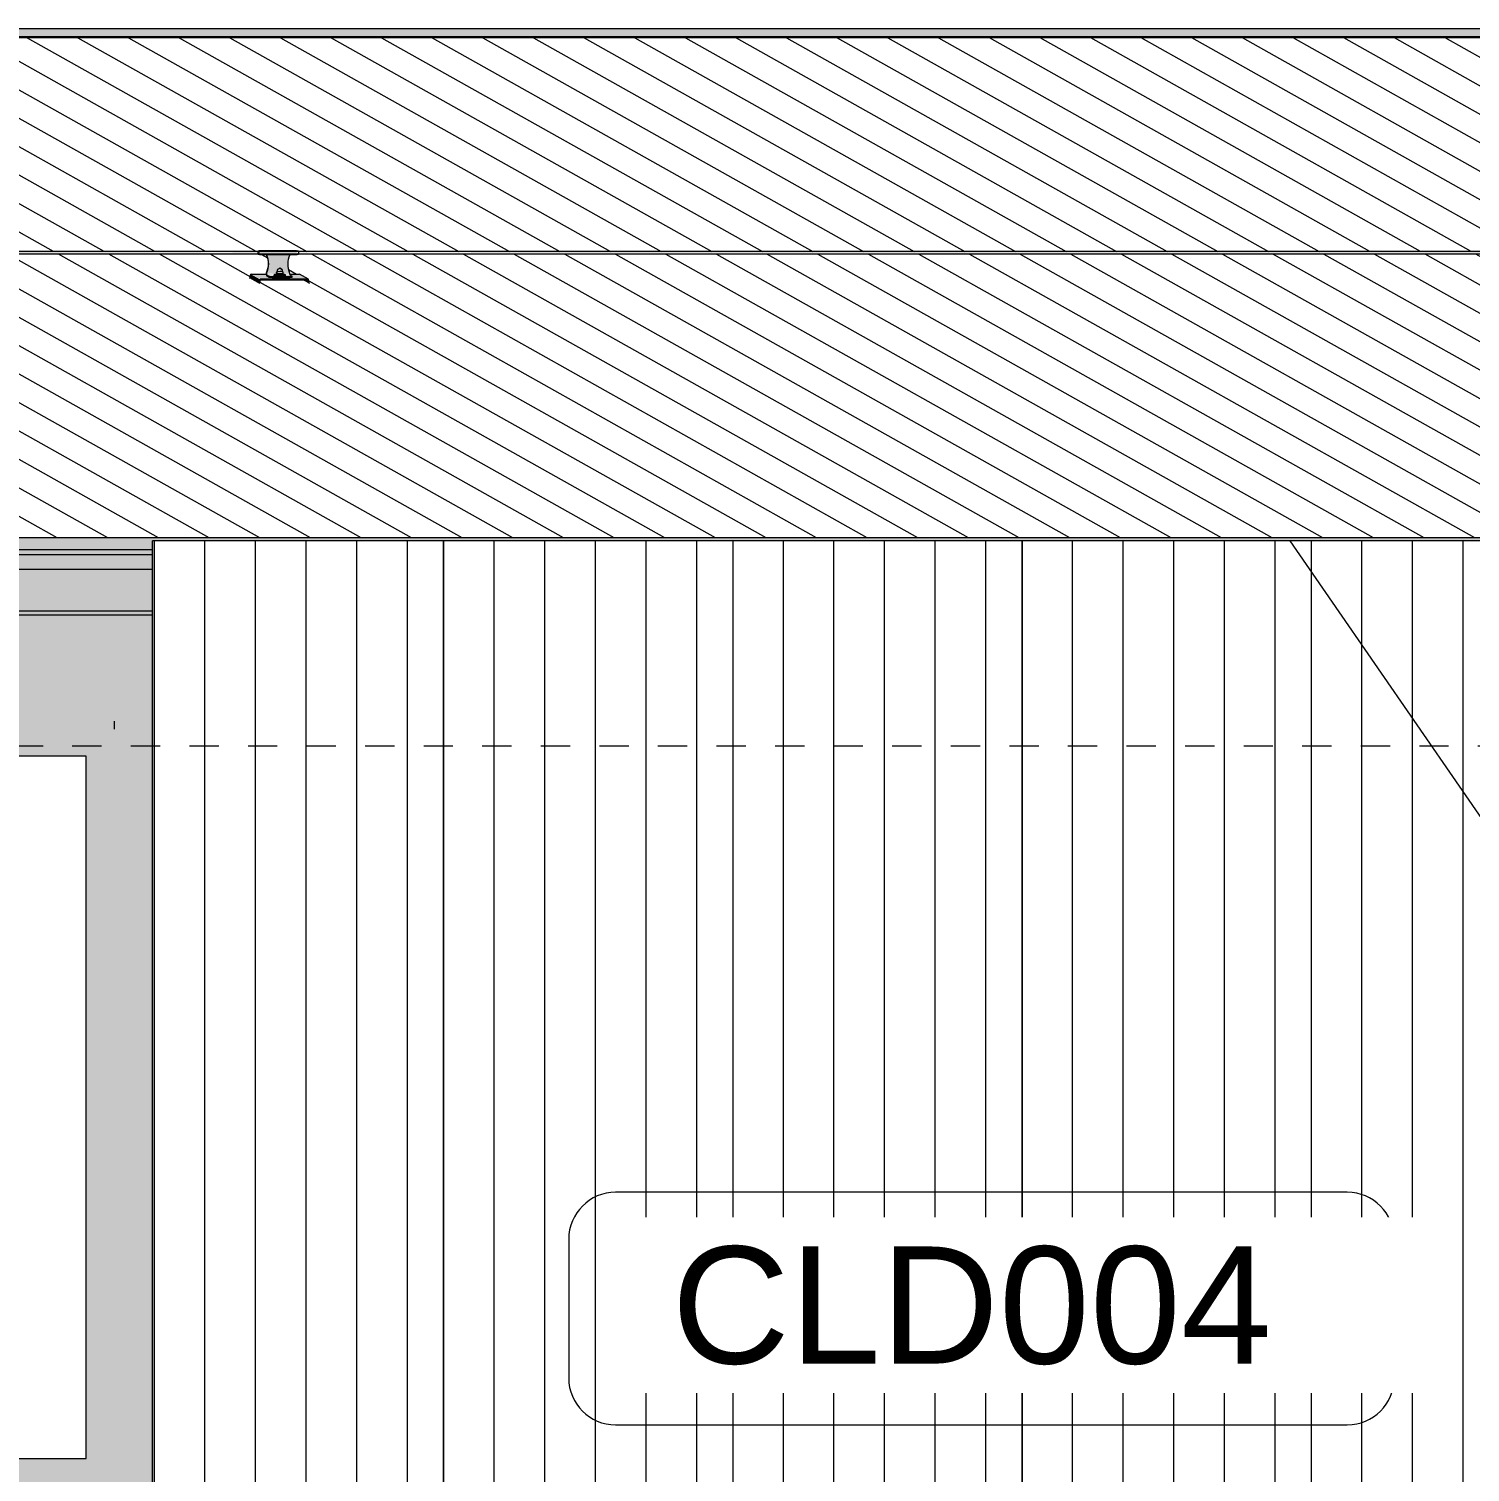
# Model space of a CAD drawing. Header units: metres. Extents: x -2362 to -2010, y -1 to 30.
# Drawn here: x -2310.014 to -2305.093, y 12.759 to 17.689 of the extents above; entities that cross this region are included whole.
import ezdxf

# ---------------------------------------------------------------- set-up
doc = ezdxf.new("R2010")
doc.units = ezdxf.units.M
doc.linetypes.add('AEC_Center', pattern=[0.024, 0.012, -0.004, 0.004, -0.004])
for name, color, linetype, lineweight in [('A-ANNO-KEYN', 231, 'Continuous', 5), ('A-FLOR-LEVL', 51, 'Continuous', 5), ('A-GENM', 13, 'Continuous', 5), ('A-ROOF', 132, 'Continuous', 5), ('A-ROOF-OTLN', 132, 'Continuous', 5), ('A-ROOF-PATT', 132, 'Continuous', 5), ('A-WALL', 113, 'Continuous', 5), ('A-WALL-PATT', 111, 'Continuous', 5), ('P-SANR-FIXT', 6, 'Continuous', 5), ('Q-SPCQ', 91, 'Continuous', 5)]:
    doc.layers.add(name, color=color, linetype=linetype, lineweight=lineweight)
doc.styles.add('Arial_2', font='arial.ttf', dxfattribs={"height": 0.4})
pattern_1 = [(90, (-2305.635, 5.24), (-0.17285, 1e-17), [])]

# ---------------------------------------------------------------- blocks, each defined once
blk = doc.blocks.new('Downpipe - L Spreader - Default-3252556-SOUTH EAST - PART B')
at = {"layer": 'P-SANR-FIXT'}
blk.add_line((-2309.7229, 15.325), (-2309.7229, 15.2974), dxfattribs=at)
blk = doc.blocks.new('Static Line_Sayfa_Metal Deck_Pan Mount - Up to 15 _ pitch - Max 2 Users-1847625-SOUTH EAST - PART B')
at = {"layer": 'Q-SPCQ'}
h = blk.add_hatch(color=256, dxfattribs=at)
h.paths.add_polyline_path([(-2301.9402, 16.9207), (-2301.9402, 16.9243), (-2303.4357, 16.9224), (-2303.4357, 16.9216), (-2303.4393, 16.9233), (-2303.4416, 16.9207), (-2302.168, 16.9207)])
h.paths.add_polyline_path([(-2303.5669, 16.9207), (-2303.5668, 16.9243), (-2303.5691, 16.9224), (-2303.5694, 16.9211), (-2303.5735, 16.9234), (-2303.5744, 16.9243), (-2309.0934, 16.9224), (-2309.0934, 16.9216), (-2309.097, 16.9234), (-2309.0993, 16.9207), (-2303.5678, 16.9207)])
h.paths.add_polyline_path([(-2309.2255, 16.9207), (-2309.2245, 16.9224), (-2309.2268, 16.9211), (-2309.2312, 16.9234), (-2309.2312, 16.9243), (-2314.7511, 16.9224), (-2314.7511, 16.9216), (-2314.7547, 16.9233), (-2314.757, 16.9207), (-2309.317, 16.9207)])
h = blk.add_hatch(color=256, dxfattribs=at)
h.paths.add_polyline_path([(-2302.6368, 16.9243), (-2301.9402, 16.9263), (-2301.9402, 16.9286), (-2303.4415, 16.9263), (-2303.4392, 16.9272), (-2303.4352, 16.9243), (-2302.8712, 16.9243)])
h.paths.add_polyline_path([(-2303.5735, 16.9243), (-2303.5735, 16.9263), (-2303.5734, 16.9269), (-2303.5691, 16.9252), (-2303.5676, 16.9286), (-2309.0992, 16.9263), (-2309.0969, 16.9271), (-2309.0929, 16.9243), (-2303.5744, 16.9243)])
h.paths.add_polyline_path([(-2309.6686, 16.9243), (-2309.2311, 16.9263), (-2309.2311, 16.9269), (-2309.2268, 16.9253), (-2309.2253, 16.9286), (-2314.7569, 16.9263), (-2314.7546, 16.9272), (-2314.7506, 16.9243), (-2309.903, 16.9243)])
for points in [[(-2309.2268, 16.9211), (-2309.2268, 16.9273), (-2309.2312, 16.9248), (-2309.2312, 16.9217)], [(-2309.1231, 16.9182), (-2309.0998, 16.9192), (-2309.0992, 16.9274), (-2309.1, 16.9311), (-2309.2253, 16.9311), (-2309.2245, 16.9209), (-2309.2255, 16.9182), (-2309.1231, 16.9182)], [(-2309.0939, 16.9286), (-2309.0935, 16.9298), (-2309.0992, 16.9286)], [(-2309.097, 16.9211), (-2309.094, 16.9231), (-2309.097, 16.9247), (-2309.097, 16.9215)], [(-2309.1559, 16.8586), (-2309.156, 16.8627), (-2309.1664, 16.8627), (-2309.1667, 16.8619), (-2309.1649, 16.8591)], [(-2309.2249, 16.8335), (-2309.256, 16.8509), (-2309.2598, 16.8367), (-2309.2287, 16.8193)], [(-2309.1157, 16.8342), (-2309.0602, 16.8342), (-2309.0912, 16.8517), (-2309.1237, 16.8497), (-2309.124, 16.8492), (-2309.1234, 16.849), (-2309.1157, 16.8446), (-2309.1282, 16.8433), (-2309.1282, 16.8403), (-2309.1776, 16.8403), (-2309.1776, 16.8433), (-2309.1948, 16.8433), (-2309.1948, 16.8417), (-2309.2025, 16.846), (-2309.2024, 16.849), (-2309.2029, 16.8512), (-2309.203, 16.8517), (-2309.2527, 16.8504), (-2309.224, 16.8342), (-2309.1234, 16.8342)], [(-2309.2272, 16.8193), (-2309.2267, 16.8193), (-2309.2287, 16.8193)], [(-2309.1948, 16.8417), (-2309.1947, 16.8446), (-2309.2024, 16.849), (-2309.2025, 16.846), (-2309.1998, 16.8445)], [(-2309.1556, 16.8433), (-2309.1157, 16.8446), (-2309.1234, 16.849), (-2309.1998, 16.8475), (-2309.1947, 16.8446), (-2309.1643, 16.8433)], [(-2309.1282, 16.8403), (-2309.1282, 16.8433), (-2309.1776, 16.8433), (-2309.1776, 16.8403)], [(-2309.1557, 16.8479), (-2309.1556, 16.8553), (-2309.169, 16.8563), (-2309.1691, 16.8489), (-2309.1644, 16.8482)], [(-2309.1557, 16.8479), (-2309.148, 16.8482), (-2309.1479, 16.8556), (-2309.1556, 16.8553)], [(-2309.0579, 16.8193), (-2309.0621, 16.8323), (-2309.0809, 16.8323), (-2309.0602, 16.8206)]]:
    blk.add_hatch(color=256, dxfattribs=at).paths.add_polyline_path(points)
h = blk.add_hatch(color=256, dxfattribs=at)
h.paths.add_polyline_path([(-2309.203, 16.8533), (-2309.1691, 16.8533), (-2309.169, 16.8563), (-2309.1556, 16.8553), (-2309.1479, 16.8533), (-2309.124, 16.8533), (-2309.1291, 16.8703), (-2309.1307, 16.8862), (-2309.1286, 16.902), (-2309.1231, 16.9182), (-2309.2021, 16.9182), (-2309.197, 16.902), (-2309.1954, 16.8862), (-2309.1998, 16.863), (-2309.203, 16.8533)])
h.paths.add_polyline_path([(-2309.1559, 16.8586), (-2309.1649, 16.8591), (-2309.1658, 16.8645), (-2309.1488, 16.859), (-2309.1557, 16.8586)])
h.paths.add_polyline_path([(-2309.156, 16.8627), (-2309.1556, 16.8668), (-2309.1504, 16.8671), (-2309.1559, 16.8628)])
h = blk.add_hatch(color=256, dxfattribs=at)
h.paths.add_polyline_path([(-2309.156, 16.8627), (-2309.1504, 16.8671), (-2309.1562, 16.8667)])
h.paths.add_polyline_path([(-2309.1559, 16.8586), (-2309.1483, 16.8591), (-2309.148, 16.8619), (-2309.156, 16.8627)])
h = blk.add_hatch(color=256, dxfattribs=at)
h.paths.add_polyline_path([(-2309.148, 16.8492), (-2309.1239, 16.8512), (-2309.124, 16.8533), (-2309.148, 16.851), (-2309.148, 16.8495)])
h.paths.add_polyline_path([(-2309.2026, 16.8492), (-2309.1691, 16.8512), (-2309.1691, 16.8533), (-2309.2029, 16.8512), (-2309.2027, 16.8497)])
for p, q in [((-2301.9402, 16.9286), (-2314.8214, 16.9286)), ((-2314.8214, 16.9206), (-2301.9402, 16.9206)), ((-2309.2277, 16.9309), (-2309.2319, 16.9299)), ((-2309.2319, 16.9194), (-2309.2277, 16.9184)), ((-2309.2254, 16.9311), (-2309.2277, 16.9309)), ((-2309.2254, 16.9181), (-2309.2277, 16.9184)), ((-2309.1001, 16.9311), (-2309.2254, 16.9311)), ((-2309.2254, 16.9181), (-2309.1001, 16.9181)), ((-2309.2026, 16.9185), (-2309.2026, 16.9173)), ((-2309.2026, 16.9173), (-2309.2021, 16.917)), ((-2309.2021, 16.9182), (-2309.2019, 16.9202)), ((-2309.2021, 16.917), (-2309.2021, 16.9182)), ((-2309.2021, 16.9182), (-2309.1231, 16.9182)), ((-2309.1229, 16.9202), (-2309.1231, 16.9182)), ((-2309.1231, 16.9182), (-2309.1231, 16.917)), ((-2309.1001, 16.9311), (-2309.0978, 16.9309)), ((-2309.1001, 16.9181), (-2309.0978, 16.9184)), ((-2309.0936, 16.9299), (-2309.0978, 16.9309)), ((-2309.0978, 16.9184), (-2309.0936, 16.9194)), ((-2309.2598, 16.8367), (-2309.256, 16.8509)), ((-2309.255, 16.8517), (-2309.2029, 16.8517)), ((-2309.2249, 16.8335), (-2309.2287, 16.8193)), ((-2309.2267, 16.8193), (-2309.2234, 16.8315)), ((-2309.0602, 16.8342), (-2309.224, 16.8342)), ((-2309.2225, 16.8323), (-2309.0618, 16.8323)), ((-2309.203, 16.8553), (-2309.2034, 16.8555)), ((-2309.2034, 16.8555), (-2309.2034, 16.8535)), ((-2309.203, 16.8533), (-2309.203, 16.8553)), ((-2309.2025, 16.846), (-2309.1948, 16.8417)), ((-2309.1947, 16.8446), (-2309.2024, 16.849)), ((-2309.1776, 16.8433), (-2309.1282, 16.8433)), ((-2309.1776, 16.8403), (-2309.1282, 16.8403)), ((-2309.1774, 16.8492), (-2309.1774, 16.8462)), ((-2309.1692, 16.8565), (-2309.1693, 16.8491)), ((-2309.1674, 16.858), (-2309.1686, 16.8573)), ((-2309.1671, 16.8596), (-2309.1671, 16.8586)), ((-2309.1477, 16.8583), (-2309.1477, 16.8593)), ((-2309.1462, 16.857), (-2309.1474, 16.8577)), ((-2309.1458, 16.8488), (-2309.1457, 16.8562)), ((-2309.1377, 16.8457), (-2309.1376, 16.8487)), ((-2309.1244, 16.8555), (-2309.1239, 16.8553)), ((-2309.1239, 16.8553), (-2309.124, 16.8533)), ((-2309.1239, 16.8517), (-2309.0912, 16.8517)), ((-2309.1234, 16.849), (-2309.1157, 16.8446)), ((-2309.1158, 16.8417), (-2309.1202, 16.8442)), ((-2309.1156, 16.8414), (-2309.1155, 16.8444)), ((-2309.0597, 16.8341), (-2309.0908, 16.8516)), ((-2309.0608, 16.8315), (-2309.0579, 16.8193)), ((-2309.0558, 16.8193), (-2309.0592, 16.8335))]:
    blk.add_line(p, q, dxfattribs=at)
at = {"layer": 'Q-SPCQ', "flags": 128}
for points in [[(-2309.1671, 16.8596), (-2309.1658, 16.865), (-2309.1635, 16.8683), (-2309.1616, 16.8699), (-2309.1602, 16.8708), (-2309.1592, 16.8712), (-2309.1584, 16.8715), (-2309.1579, 16.8717), (-2309.1575, 16.8718), (-2309.1572, 16.8718)], [(-2309.1477, 16.8593), (-2309.1488, 16.8647), (-2309.151, 16.8681), (-2309.1529, 16.8698), (-2309.1542, 16.8707), (-2309.1552, 16.8712), (-2309.156, 16.8715), (-2309.1565, 16.8717), (-2309.1569, 16.8718), (-2309.1572, 16.8718)], [(-2309.1692, 16.8565), (-2309.1691, 16.8569), (-2309.1689, 16.8571), (-2309.1687, 16.8573), (-2309.1686, 16.8573)], [(-2309.1671, 16.8586), (-2309.1672, 16.8583), (-2309.1673, 16.8581), (-2309.1674, 16.858), (-2309.1674, 16.858)], [(-2309.1477, 16.8583), (-2309.1476, 16.858), (-2309.1475, 16.8578), (-2309.1474, 16.8578), (-2309.1474, 16.8577)], [(-2309.1457, 16.8562), (-2309.1457, 16.8566), (-2309.1459, 16.8568), (-2309.1461, 16.857), (-2309.1462, 16.857)]]:
    blk.add_lwpolyline(points, dxfattribs=at)
at = {"layer": 'Q-SPCQ'}
for centre, major_axis, ratio, start_param, end_param in [((-2309.2319, 16.9246), (0, 0.00522), 0.155756, 3.054326, 4.101524), ((-2309.2319, 16.9246), (0, 0.00522), 0.155756, 5.253149, 6.195919), ((-2309.2319, 16.9246), (0, 0.00522), 0.155756, 4.242364, 5.148721), ((-2309.265, 16.8864), (0.0343, 0.061), 0.984037, 4.758549, 5.676114), ((-2309.2645, 16.8862), (0.0343, 0.061), 0.984037, 4.758549, 5.676114), ((-2309.0615, 16.8862), (0.0343, 0.061), 0.984037, 1.616956, 2.534522), ((-2309.0936, 16.9246), (0, 0.00522), 0.155756, 3.054326, 4.101524), ((-2309.0936, 16.9246), (0, 0.00522), 0.155756, 5.25257, 6.195919), ((-2309.0936, 16.9246), (0, 0.00522), 0.155756, 4.242364, 5.148721), ((-2309.062, 16.8864), (0.0343, 0.061), 0.984037, 2.447166, 2.534522), ((-2309.255, 16.8507), (0.00049, 0.000872), 0.984037, 0.504943, 1.823579), ((-2309.224, 16.8332), (0.00049, 0.000872), 0.984037, 0.504943, 1.823579), ((-2309.2225, 16.8313), (0.00049, 0.000872), 0.984037, 0.504943, 1.823579), ((-2309.2024, 16.8529), (0, 0.007), 0.155756, 1.48353, 3.054326), ((-2309.2024, 16.8529), (0, 0.004), 0.155756, 1.48353, 3.054326), ((-2309.18, 16.8417), (-0.015, 0.0002), 0.086092, 0.15698, 1.727776), ((-2309.1799, 16.8446), (-0.015, 0.0002), 0.086092, 0.15698, 1.727776), ((-2309.1575, 16.8489), (-0.0199, 0.0003), 0.086092, 5.383951, 8.010962), ((-2309.1576, 16.8459), (-0.0199, 0.0003), 0.086092, 4.869369, 8.010962), ((-2309.1575, 16.8489), (-0.0117, 0.0002), 0.086092, 0, 1.727776), ((-2309.1576, 16.8459), (-0.0199, 0.0003), 0.086092, 1.727776, 4.869369), ((-2309.1575, 16.8489), (-0.0117, 0.0002), 0.086092, 1.727776, 3.298573), ((-2309.1575, 16.8489), (-0.0199, 0.0003), 0.086092, 1.727776, 4.083971), ((-2309.1305, 16.8446), (-0.015, 0.0002), 0.086092, 1.727776, 3.298573), ((-2309.1306, 16.8417), (-0.015, 0.0002), 0.086092, 1.727776, 3.298573), ((-2309.1233, 16.8529), (0, 0.004), 0.155756, 1.48353, 3.054326), ((-2309.0618, 16.8313), (0.00049, 0.000872), 0.984037, 5.469491, 6.788128), ((-2309.0602, 16.8332), (0.00049, 0.000872), 0.984037, 5.469491, 6.788128)]:
    blk.add_ellipse(centre, major_axis=major_axis, ratio=ratio, start_param=start_param, end_param=end_param, dxfattribs=at)
blk = doc.blocks.new('Ridge Capping - Ridge Capping-1882401-SOUTH EAST - PART B')
at = {"layer": 'A-ROOF'}
for points in [[(-2322.5136, 17.6625), (-2301.9402, 17.6632), (-2301.9402, 17.6893), (-2322.592, 17.6887), (-2322.5635, 17.6792)], [(-2322.5025, 17.6588), (-2301.9402, 17.6594), (-2301.9402, 17.6632), (-2322.5107, 17.6616)]]:
    blk.add_hatch(color=256, dxfattribs=at).paths.add_polyline_path(points)
for p, q in [((-2301.9402, 17.6893), (-2322.592, 17.6887)), ((-2322.5136, 17.6625), (-2301.9402, 17.6632)), ((-2322.5025, 17.6588), (-2301.9402, 17.6594))]:
    blk.add_line(p, q, dxfattribs=at)
blk = doc.blocks.new('Signage_Tenant Building - Tenant Signage with Back Panel-3230788-SOUTH EAST - PART B')
at = {"layer": 'A-GENM'}
for p, q in [((-2309.8191, 15.2055), (-2318.7083, 15.2055)), ((-2309.8191, 12.8055), (-2309.8191, 15.2055)), ((-2318.7083, 12.8055), (-2309.8191, 12.8055))]:
    blk.add_line(p, q, dxfattribs=at)
blk = doc.blocks.new('T-Keynote-ANZRS - Keynote Value _2mm Opaque_ box-1903833-SOUTH EAST - PART B')
at = {"layer": 'A-ANNO-KEYN'}
for p, q in [((-2333.7245, 8.9434), (-2336.2233, 8.9434)), ((-2336.3833, 8.7834), (-2336.3833, 8.309)), ((-2333.5645, 8.309), (-2333.5645, 8.7834)), ((-2336.2233, 8.149), (-2333.7245, 8.149))]:
    blk.add_line(p, q, dxfattribs=at)
for centre, start, end in [((-2336.2233, 8.7834), 90, 180), ((-2333.7245, 8.7834), 0, 90), ((-2336.2233, 8.309), 180, 270), ((-2333.7245, 8.309), 270, 0)]:
    blk.add_arc(centre, 0.16, start, end, dxfattribs=at)

msp = doc.modelspace()

# ---------------------------------------------------------------- hatches: boundary and pattern name
at = {"layer": 'A-ROOF'}
for points in [[(-2318.7527, 15.9114), (-2309.5924, 15.9114), (-2309.5924, 15.94), (-2301.9402, 15.94), (-2301.9402, 15.9516), (-2318.7525, 15.9516)], [(-2315.5284, 15.8924), (-2309.5924, 15.8924), (-2309.5924, 15.9114), (-2318.7527, 15.9114), (-2318.7504, 15.8924), (-2315.7628, 15.8924)]]:
    msp.add_hatch(color=256, dxfattribs=at).paths.add_polyline_path(points)
at = {"layer": 'A-ROOF-OTLN'}
for points in [[(-2317.1692, 15.8424), (-2309.5924, 15.8424), (-2309.5924, 15.8924), (-2318.7528, 15.8924), (-2318.7534, 15.8855), (-2318.846, 15.8852), (-2318.846, 15.8424), (-2318.1067, 15.8424)], [(-2309.5924, 15.7014), (-2309.5924, 15.8424), (-2318.846, 15.8424), (-2318.846, 15.7014), (-2309.6686, 15.7014)], [(-2315.5284, 15.687), (-2309.5924, 15.687), (-2309.5924, 15.7014), (-2318.846, 15.7014), (-2318.846, 15.687), (-2315.7628, 15.687)]]:
    msp.add_hatch(color=256, dxfattribs=at).paths.add_polyline_path(points)
at = {"layer": 'A-ROOF-PATT'}
h = msp.add_hatch(dxfattribs=at)
h.set_pattern_fill('FP_57', color=256, style=0, pattern_type=2)
h.set_pattern_definition([(150.677, (-407.14, -373.716), (-0.172869413, -2.672e-07), [])])
h.paths.add_polyline_path([(-2311.5437, 15.9516), (-2301.9402, 15.9516), (-2301.9402, 16.9207), (-2303.4421, 16.9194), (-2303.4425, 16.9182), (-2303.4654, 16.9182), (-2303.4714, 16.8986), (-2303.473, 16.8862), (-2303.4714, 16.8703), (-2303.4654, 16.8517), (-2303.4335, 16.8517), (-2303.4031, 16.8335), (-2303.4016, 16.8335), (-2303.4002, 16.8193), (-2303.4232, 16.8323), (-2303.5663, 16.8342), (-2303.5973, 16.8517), (-2303.5453, 16.8533), (-2303.5393, 16.8737), (-2303.5377, 16.8862), (-2303.5393, 16.902), (-2303.5453, 16.9182), (-2303.5744, 16.9201), (-2303.5749, 16.9207), (-2309.0998, 16.9194), (-2309.1002, 16.9182), (-2309.1231, 16.9182), (-2309.1291, 16.8986), (-2309.1307, 16.8862), (-2309.1291, 16.8703), (-2309.1231, 16.8517), (-2309.0912, 16.8517), (-2309.0608, 16.8335), (-2309.0592, 16.8335), (-2309.0579, 16.8193), (-2309.0826, 16.8323), (-2309.224, 16.8342), (-2309.255, 16.8517), (-2309.203, 16.8533), (-2309.197, 16.8737), (-2309.1954, 16.8862), (-2309.1998, 16.911), (-2309.203, 16.9182), (-2309.2319, 16.9194), (-2309.2326, 16.9207), (-2314.7575, 16.9194), (-2314.7579, 16.9182), (-2314.7808, 16.9182), (-2314.7868, 16.8986), (-2314.7884, 16.8862), (-2314.7868, 16.8703), (-2314.7808, 16.8517), (-2314.7489, 16.8517), (-2314.7185, 16.8335), (-2314.7169, 16.8335), (-2314.7156, 16.8193), (-2314.7386, 16.8323), (-2314.8817, 16.8342), (-2314.9127, 16.8517), (-2314.8607, 16.8533), (-2314.8547, 16.8737), (-2314.8531, 16.8862), (-2314.8547, 16.902), (-2314.8607, 16.9182), (-2314.8896, 16.9194), (-2314.8903, 16.9206), (-2315.0501, 16.9201), (-2315.1336, 16.9207), (-2315.134, 16.921), (-2315.1768, 16.9201), (-2315.2367, 16.9194), (-2320.4139, 16.899), (-2320.4138, 16.896), (-2320.2762, 16.8514), (-2320.2132, 16.8513), (-2320.1911, 16.8388), (-2320.1904, 16.8223), (-2320.1928, 16.8223), (-2318.7504, 16.3409), (-2318.7504, 16.266), (-2318.67, 16.266), (-2318.664, 16.2606), (-2318.6643, 16.2516), (-2318.7113, 16.0922), (-2318.7518, 16.0862), (-2318.7504, 15.9516), (-2312.4813, 15.9516)])
h.paths.add_polyline_path([(-2303.569, 16.8193), (-2303.5744, 16.8212), (-2303.6021, 16.8367), (-2303.5973, 16.8504), (-2303.5657, 16.8315), (-2303.5672, 16.8259)])
h.paths.add_polyline_path([(-2309.2267, 16.8193), (-2309.2287, 16.8193), (-2309.2598, 16.8367), (-2309.255, 16.8504), (-2309.2234, 16.8315), (-2309.2249, 16.8259)])
h.paths.add_polyline_path([(-2314.8844, 16.8193), (-2314.8864, 16.8193), (-2314.9175, 16.8367), (-2314.9127, 16.8504), (-2314.8811, 16.8315), (-2314.8826, 16.8259)])
h.paths.add_polyline_path([(-2320.4217, 16.9203), (-2320.4272, 16.9127), (-2320.4236, 16.9212)])
h.paths.add_polyline_path([(-2320.4184, 16.9175), (-2320.4239, 16.9152), (-2320.4217, 16.9203)])
h.paths.add_polyline_path([(-2320.4343, 16.9226), (-2320.4301, 16.9212), (-2320.431, 16.913), (-2320.4338, 16.9212)])
h.paths.add_polyline_path([(-2320.4384, 16.9212), (-2320.4341, 16.9212), (-2320.4343, 16.9148), (-2320.4383, 16.9209)])
h.paths.add_polyline_path([(-2320.426, 16.9001), (-2320.4187, 16.9033), (-2320.4309, 16.9064), (-2320.4309, 16.9083), (-2320.4239, 16.9102), (-2320.4184, 16.9175), (-2320.4138, 16.9098), (-2320.387, 16.9095), (-2320.3542, 16.9094), (-2320.2502, 16.9096), (-2320.1678, 16.9103), (-2320.0444, 16.9096), (-2316.5611, 16.9227), (-2316.5429, 16.9228), (-2314.5908, 16.9286), (-2309.225, 16.9298), (-2309.2253, 16.9311), (-2309.0935, 16.9298), (-2309.0935, 16.9286), (-2303.5673, 16.9298), (-2303.5676, 16.9311), (-2303.4358, 16.9298), (-2303.4358, 16.9286), (-2301.9402, 16.9286), (-2301.9402, 17.6594), (-2322.5025, 17.6588), (-2321.9069, 17.46), (-2321.9069, 17.3943), (-2320.46, 16.9114), (-2320.4384, 16.9212), (-2320.4364, 16.9036), (-2320.4264, 16.9002)])
h.paths.add_polyline_path([(-2320.4245, 16.9093), (-2320.4198, 16.9108), (-2320.4239, 16.9096)])
h.paths.add_polyline_path([(-2319.9802, 16.91), (-2319.9706, 16.9113), (-2319.9748, 16.9104)])
h.paths.add_polyline_path([(-2319.6301, 16.9112), (-2319.6199, 16.9124), (-2319.6256, 16.9115)])
h.paths.add_polyline_path([(-2320.4291, 16.9127), (-2320.4299, 16.9229), (-2320.426, 16.9212), (-2320.4275, 16.9171)])
h.paths.add_polyline_path([(-2319.016, 16.9133), (-2319.0062, 16.9145), (-2319.0107, 16.9136)])
h.paths.add_polyline_path([(-2318.6657, 16.9145), (-2318.6555, 16.9157), (-2318.6612, 16.9148)])
at = {"layer": 'A-WALL'}
msp.add_hatch(color=256, dxfattribs=at).paths.add_polyline_path([(-2309.5861, 11.3292), (-2309.5861, 15.94), (-2309.5924, 15.94), (-2309.5924, 11.3302)])
h = msp.add_hatch(color=256, dxfattribs=at)
h.paths.add_polyline_path([(-2309.5924, 11.3302), (-2309.5924, 15.687), (-2318.846, 15.687), (-2318.846, 11.4265), (-2309.9862, 11.3448), (-2309.9765, 11.348), (-2309.6849, 11.345), (-2309.6665, 11.3421)])
h.paths.add_polyline_path([(-2318.5755, 12.8055), (-2318.7865, 12.8055), (-2318.7865, 15.2055), (-2309.8191, 15.2055), (-2309.8191, 12.8055), (-2318.1067, 12.8055)])
at = {"layer": 'A-WALL-PATT'}
h = msp.add_hatch(dxfattribs=at)
h.set_pattern_fill('FP_47', color=256, style=0, pattern_type=2)
h.set_pattern_definition([(90, (-2309.586, 5.24), (-0.17285, 1e-17), [])])
h.paths.add_polyline_path([(-2308.5984, 11.1702), (-2308.5984, 15.94), (-2309.5861, 15.94), (-2309.5861, 11.3292), (-2308.644, 11.1775)])
h = msp.add_hatch(dxfattribs=at)
h.set_pattern_fill('FP_54', color=256, style=0, pattern_type=2)
h.set_pattern_definition([(90, (-2308.598, 5.24), (-0.17285, 1e-17), [])])
h.paths.add_polyline_path([(-2307.6107, 11.0112), (-2307.6107, 15.94), (-2308.5984, 15.94), (-2308.5984, 11.1702)])
h = msp.add_hatch(dxfattribs=at)
h.set_pattern_fill('FP_53', color=256, style=0, pattern_type=2)
h.set_pattern_definition([(90, (-2307.611, 5.24), (-0.17285, 1e-17), [])])
h.paths.add_polyline_path([(-2306.623, 10.8522), (-2306.623, 15.94), (-2307.6107, 15.94), (-2307.6107, 11.0112), (-2306.8559, 10.8897)])
h = msp.add_hatch(dxfattribs=at)
h.set_pattern_fill('FP_52', color=256, style=0, pattern_type=2)
h.set_pattern_definition([(90, (-2306.623, 5.24), (-0.17285, 1e-17), [])])
h.paths.add_polyline_path([(-2305.6354, 10.6932), (-2305.6354, 15.8359), (-2305.7071, 15.94), (-2306.623, 15.94), (-2306.623, 10.8522), (-2305.9183, 10.7387)])
h = msp.add_hatch(dxfattribs=at)
h.set_pattern_fill('FP_51', color=256, style=0, pattern_type=2)
h.set_pattern_definition(pattern_1)
h.paths.add_polyline_path([(-2304.6477, 14.4035), (-2304.6477, 15.94), (-2305.6354, 15.94), (-2305.6354, 15.8359), (-2304.9154, 14.7917)])
h = msp.add_hatch(dxfattribs=at)
h.set_pattern_fill('FP_51', color=256, style=0, pattern_type=2)
h.set_pattern_definition(pattern_1)
h.paths.add_polyline_path([(-2304.6477, 10.5342), (-2304.6477, 14.4035), (-2305.6354, 15.8359), (-2305.6354, 10.6932), (-2304.9807, 10.5878)])

# ---------------------------------------------------------------- linework, layer by layer
at = {"layer": 'A-FLOR-LEVL', "linetype": 'AEC_Center'}
msp.add_line((-2360.8661, 15.24), (-2294.2386, 15.24), dxfattribs=at)
at = {"layer": 'A-ROOF'}
for p, q in [((-2318.7525, 15.9516), (-2301.9402, 15.9516)), ((-2318.7527, 15.9114), (-2309.5924, 15.9114))]:
    msp.add_line(p, q, dxfattribs=at)
at = {"layer": 'A-ROOF-OTLN'}
for p, q in [((-2309.5924, 15.8924), (-2318.7528, 15.8924)), ((-2309.5924, 15.8424), (-2318.846, 15.8424)), ((-2318.846, 15.7014), (-2309.5924, 15.7014)), ((-2309.5924, 15.687), (-2318.846, 15.687))]:
    msp.add_line(p, q, dxfattribs=at)
at = {"layer": 'A-WALL'}
for p, q in [((-2301.9402, 15.94), (-2309.5924, 15.94)), ((-2309.5924, 11.3302), (-2309.5924, 15.94)), ((-2309.5861, 15.94), (-2309.5861, 11.3292)), ((-2308.5984, 11.1702), (-2308.5984, 15.94)), ((-2307.6107, 15.94), (-2307.6107, 11.0112)), ((-2306.623, 15.94), (-2306.623, 10.8522)), ((-2301.9402, 10.477), (-2305.7071, 15.94)), ((-2305.6354, 15.94), (-2305.6354, 10.6932))]:
    msp.add_line(p, q, dxfattribs=at)

# ---------------------------------------------------------------- block references
at = {"layer": 'A-ANNO-KEYN'}
msp.add_blockref('T-Keynote-ANZRS - Keynote Value _2mm Opaque_ box-1903833-SOUTH EAST - PART B', (28.2123, 4.7717), dxfattribs=at)
at = {"layer": 'A-GENM'}
msp.add_blockref('Signage_Tenant Building - Tenant Signage with Back Panel-3230788-SOUTH EAST - PART B', (0, 0), dxfattribs=at)
at = {"layer": 'A-ROOF'}
msp.add_blockref('Ridge Capping - Ridge Capping-1882401-SOUTH EAST - PART B', (0, 0), dxfattribs=at)
at = {"layer": 'P-SANR-FIXT'}
msp.add_blockref('Downpipe - L Spreader - Default-3252556-SOUTH EAST - PART B', (0, 0), dxfattribs=at)
at = {"layer": 'Q-SPCQ'}
msp.add_blockref('Static Line_Sayfa_Metal Deck_Pan Mount - Up to 15 _ pitch - Max 2 Users-1847625-SOUTH EAST - PART B', (0, 0), dxfattribs=at)

# ---------------------------------------------------------------- next in the draw order: texts
at = {"layer": 'A-ANNO-KEYN', "insert": (-2307.8197, 13.5301), "char_height": 0.4, "width": 2.533332, "attachment_point": 1, "style": 'Arial_2', "bg_fill": 3, "box_fill_scale": 1.25, "bg_fill_color": 256, "bg_fill_true_color": 13158600, "bg_fill_transparency": 0}
msp.add_mtext('CLD004', dxfattribs=at)

doc.saveas('drawing.dxf')
